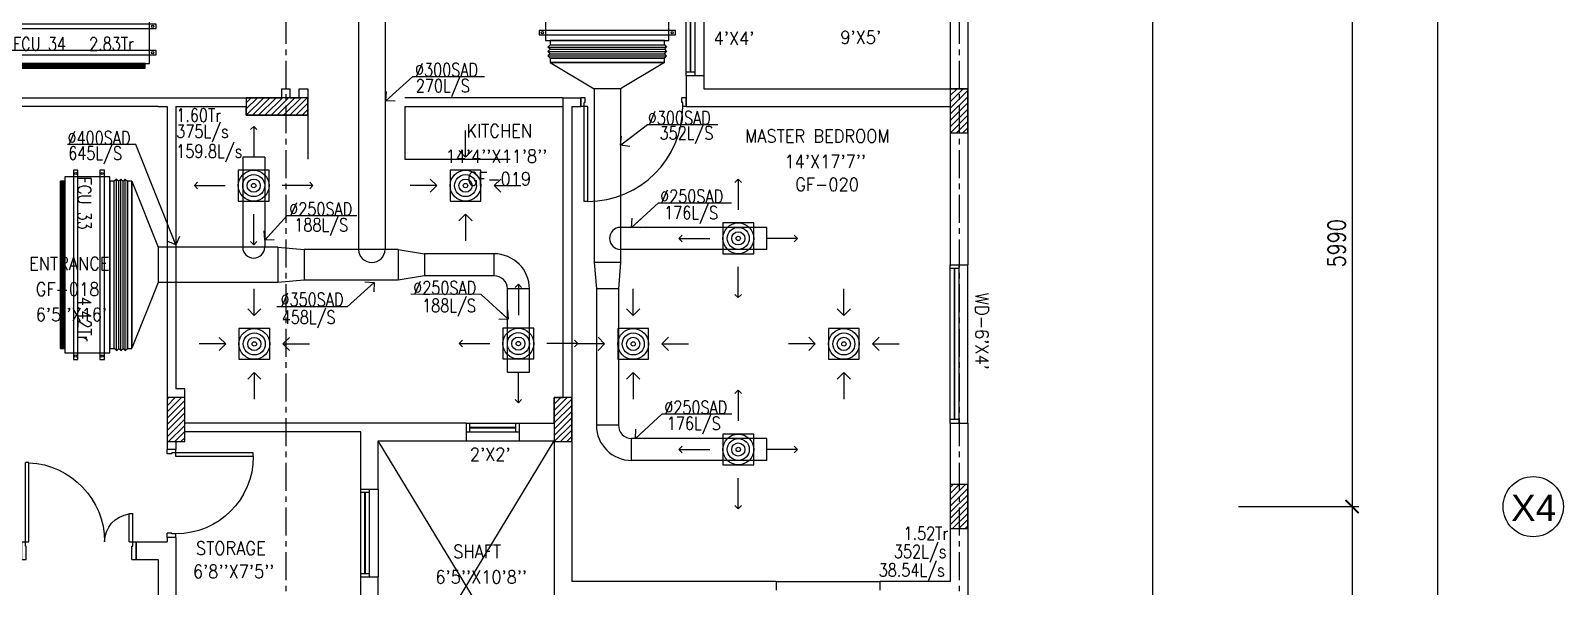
# Model space of a CAD drawing. Header units: millimetres. Extents: x -1288794 to 2153086, y -2701644 to -1335282.
# Drawn here: x 865916 to 883334, y -1488675 to -1482356 of the extents above; entities that cross this region are included whole.
import ezdxf
from ezdxf.enums import TextEntityAlignment as Align

# ---------------------------------------------------------------- set-up
doc = ezdxf.new("R2010")
doc.units = ezdxf.units.MM
doc.header["$LTSCALE"] = 100
doc.header["$PDMODE"] = 34
doc.linetypes.add('CENTER', pattern=[50.8, 31.75, -6.35, 6.35, -6.35])
doc.linetypes.add('DASHED2', pattern=[9.525, 6.35, -3.175])
for name, color, linetype in [('A-ANNO-DIMS', 1, 'Continuous'), ('A-ANNO-SYMB', 33, 'Continuous'), ('A-ANNO-TEXT', 8, 'Continuous'), ('A-AREA', 8, 'CENTER'), ('A-DOOR', 4, 'Continuous'), ('A-FLOR-OVHD', 4, 'DASHED2'), ('A-FLOR-SPCL', 8, 'Continuous'), ('A-GLAZ', 5, 'Continuous'), ('A-GRID', 253, 'CENTER'), ('A-WALL-FULL', 8, 'Continuous'), ('AC-SAD', 3, 'Continuous'), ('AC-SAD TEXT', 3, 'Continuous'), ('FCU-AC', 160, 'Continuous'), ('RCD RIGHT', 1, 'Continuous'), ('S-COL- HACT.', 9, 'Continuous'), ('S-COL.', 8, 'Continuous'), ('SCD  RIGHT', 3, 'Continuous')]:
    doc.layers.add(name, color=color, linetype=linetype)
doc.styles.add('ROMANS', font='romans.shx', dxfattribs={"width": 0.8})
doc.styles.add('SANSSERIF', font='sas_____.pfb')
doc.styles.add('SIMPLEX', font='simplex.shx', dxfattribs={"width": 0.8})
doc.dimstyles.new('100 of DIM2', dxfattribs={"dimscale": 0, "dimtxt": 200, "dimasz": 150, "dimexe": 75, "dimexo": 200, "dimgap": 75, "dimtad": 1, "dimdec": 0, "dimrnd": 5, "dimzin": 0, "dimdsep": 46, "dimtxsty": 'ROMANS', "dimblk": 'ARCHTICK', "dimcen": 100, "dimclrd": 94, "dimclre": 94, "dimclrt": 2, "dimadec": 0, "dimazin": 0, "dimtfac": 1, "dimtdec": 0, "dimtofl": 0, "dimtmove": 2, "dimatfit": 3, "dimldrblk": 'OPEN90', "dimfxl": 75, "dimtolj": 1, "dimtzin": 0, "dimarcsym": 0})
pattern_1 = [(45, (1972922.05, -1109556.65), (-35.355339, 35.355339), [])]

# ---------------------------------------------------------------- blocks, each defined once
blk = doc.blocks.new('W-180')
for p, q in [((1800, 100), (0, 100)), ((1800, 0), (0, 0)), ((40, 0), (40, 100)), ((1760, 100), (1760, 0))]:
    blk.add_line(p, q)
at = {"linetype": 'Continuous'}
for p, q in [((1760, 53), (40, 53)), ((1760, 47), (40, 47))]:
    blk.add_line(p, q, dxfattribs=at)
blk = doc.blocks.new('D-130-R')
for p, q in [((1220, 200), (1220, 1100)), ((1220, 1100), (1260, 1100)), ((1260, 200), (1260, 1100)), ((80, 520), (40, 520)), ((40, 200), (40, 520)), ((80, 200), (80, 520)), ((0, 0), (0, 200)), ((80, 200), (0, 200)), ((40, 150), (40, 200)), ((1300, 200), (1220, 200)), ((1260, 150), (1260, 200)), ((1300, 0), (1300, 200)), ((50, 0), (0, 0)), ((50, 150), (40, 150)), ((50, 0), (50, 150)), ((1260, 150), (1250, 150)), ((1250, 0), (1250, 150)), ((1300, 0), (1250, 0))]:
    blk.add_line(p, q)
for centre, radius, start, end in [((1260, 200), 900, 92.5473, 180), ((40, 200), 320, 0, 82.8192)]:
    blk.add_arc(centre, radius, start, end)
blk = doc.blocks.new('D-100-R1')
for p, q in [((-80, 980), (-80, 100)), ((-80, 980), (-40, 980)), ((-40, 980), (-40, 55)), ((-1000, 100), (-1000, 0)), ((-1000, 100), (-960, 100)), ((-960, 100), (-960, 55)), ((-960, 55), (-950, 55)), ((-950, 55), (-950, 0)), ((-80, 100), (0, 100)), ((-50, 55), (-50, 0)), ((-50, 55), (-40, 55)), ((-50, 0), (0, 0)), ((0, 100), (0, 0)), ((-1000, 0), (-950, 0))]:
    blk.add_line(p, q)
at = {"linetype": 'Continuous'}
blk.add_arc((-80, 100), 880, 90, 180, dxfattribs=at)
blk = doc.blocks.new('W-100')
for p, q in [((1000, 100), (0, 100)), ((1000, 0), (0, 0)), ((40, 0), (40, 100)), ((960, 100), (960, 0))]:
    blk.add_line(p, q)
at = {"linetype": 'Continuous'}
for p, q in [((960, 53), (40, 53)), ((960, 47), (40, 47))]:
    blk.add_line(p, q, dxfattribs=at)
blk = doc.blocks.new('W-120')
for p, q in [((1200, 100), (0, 100)), ((1200, 0), (0, 0)), ((40, 0), (40, 100)), ((1160, 100), (1160, 0))]:
    blk.add_line(p, q)
at = {"linetype": 'Continuous'}
for p, q in [((1160, 53), (40, 53)), ((1160, 47), (40, 47))]:
    blk.add_line(p, q, dxfattribs=at)
blk = doc.blocks.new('D-120-R1')
for p, q in [((-80, 1180), (-40, 1180)), ((-80, 1180), (-80, 100)), ((-40, 1180), (-40, 55)), ((-1200, 100), (-1160, 100)), ((-1200, 100), (-1200, 0)), ((-1160, 100), (-1160, 55)), ((-1160, 55), (-1150, 55)), ((-1150, 55), (-1150, 0)), ((-80, 100), (0, 100)), ((-50, 55), (-40, 55)), ((-50, 55), (-50, 0)), ((-50, 0), (0, 0)), ((0, 100), (0, 0)), ((-1200, 0), (-1150, 0))]:
    blk.add_line(p, q)
at = {"linetype": 'Continuous'}
blk.add_arc((-80, 100), 1080, 90, 180, dxfattribs=at)
blk = doc.blocks.new('_ArchTick')
at = {"color": 0, "linetype": 'ByBlock', "const_width": 0.15}
blk.add_lwpolyline([(-0.5, -0.5), (0.5, 0.5)], dxfattribs=at)
blk = doc.blocks.new('*D526')
at = {"layer": 'A-ANNO-DIMS', "color": 94, "lineweight": -2, "ltscale": 3, "transparency": 16777216}
for p, q in [((879750, -1473969), (881980, -1473969)), ((881905, -1473969), (881905, -1509169)), ((879750, -1509169), (881980, -1509169))]:
    blk.add_line(p, q, dxfattribs=at)
at = {"layer": 'Defpoints', "color": 0, "ltscale": 3, "transparency": 16777216}
for p in [(879550, -1473969), (879550, -1509169), (881905, -1509169)]:
    blk.add_point(p, dxfattribs=at)
at = {"layer": 'A-ANNO-DIMS', "color": 94, "lineweight": -2, "ltscale": 3, "transparency": 16777216, "xscale": 150, "yscale": 150, "zscale": 150}
for p, rotation in [((881905, -1473969), 90), ((881905, -1509169), 270)]:
    blk.add_blockref('_ArchTick', p, dxfattribs=dict(at, rotation=rotation))
at = {"layer": 'A-ANNO-DIMS', "color": 2, "ltscale": 3, "transparency": 16777216, "insert": (881730, -1491569), "char_height": 200, "attachment_point": 5, "rotation": 90, "style": 'ROMANS'}
blk.add_mtext('\\A1;35200', dxfattribs=at)
blk = doc.blocks.new('_Open90')
at = {"color": 0, "linetype": 'ByBlock', "lineweight": -2}
for p, q in [((0, 0), (-1, 0)), ((-0.5, 0.5), (0, 0)), ((0, 0), (-0.5, -0.5))]:
    blk.add_line(p, q, dxfattribs=at)
blk = doc.blocks.new('*D529')
at = {"layer": 'A-ANNO-DIMS', "color": 94, "lineweight": -2, "ltscale": 3, "transparency": 16777216}
for p, q in [((879641, -1481779), (881008, -1481779)), ((880933, -1481779), (880933, -1487769)), ((879641, -1487769), (881008, -1487769))]:
    blk.add_line(p, q, dxfattribs=at)
at = {"layer": 'Defpoints', "color": 0, "ltscale": 3, "transparency": 16777216}
for p in [(879441, -1481779), (879441, -1487769), (880933, -1487769)]:
    blk.add_point(p, dxfattribs=at)
at = {"layer": 'A-ANNO-DIMS', "color": 94, "lineweight": -2, "ltscale": 3, "transparency": 16777216, "xscale": 150, "yscale": 150, "zscale": 150}
for p, rotation in [((880933, -1481779), 90), ((880933, -1487769), 270)]:
    blk.add_blockref('_ArchTick', p, dxfattribs=dict(at, rotation=rotation))
at = {"layer": 'A-ANNO-DIMS', "color": 2, "ltscale": 3, "transparency": 16777216, "insert": (880758, -1484774), "char_height": 200, "attachment_point": 5, "rotation": 90, "style": 'ROMANS'}
blk.add_mtext('\\A1;5990', dxfattribs=at)
blk = doc.blocks.new('*D530')
at = {"layer": 'A-ANNO-DIMS', "color": 94, "lineweight": -2, "ltscale": 3, "transparency": 16777216}
for p, q in [((879641, -1487769), (881008, -1487769)), ((880933, -1487769), (880933, -1491569)), ((879641, -1491569), (881008, -1491569))]:
    blk.add_line(p, q, dxfattribs=at)
at = {"layer": 'Defpoints', "color": 0, "ltscale": 3, "transparency": 16777216}
for p in [(879441, -1487769), (879441, -1491569), (880933, -1491569)]:
    blk.add_point(p, dxfattribs=at)
at = {"layer": 'A-ANNO-DIMS', "color": 94, "lineweight": -2, "ltscale": 3, "transparency": 16777216, "xscale": 150, "yscale": 150, "zscale": 150}
for p, rotation in [((880933, -1487769), 90), ((880933, -1491569), 270)]:
    blk.add_blockref('_ArchTick', p, dxfattribs=dict(at, rotation=rotation))
at = {"layer": 'A-ANNO-DIMS', "color": 2, "ltscale": 3, "transparency": 16777216, "insert": (880758, -1489669), "char_height": 200, "attachment_point": 5, "rotation": 90, "style": 'ROMANS'}
blk.add_mtext('\\A1;3800', dxfattribs=at)
blk = doc.blocks.new('W-60')
for p, q in [((600, 100), (0, 100)), ((600, 0), (0, 0)), ((40, 0), (40, 100)), ((560, 100), (560, 0))]:
    blk.add_line(p, q)
at = {"linetype": 'Continuous'}
for p, q in [((560, 53), (40, 53)), ((560, 47), (40, 47))]:
    blk.add_line(p, q, dxfattribs=at)
blk = doc.blocks.new('fcu 2.5 tr')
h = blk.add_hatch()
h.set_pattern_fill('NET', color=3)
h.paths.add_polyline_path([(83172, -1587743), (81672, -1587743), (81672, -1587793), (83172, -1587793)])
at = {"layer": 'FCU-AC'}
for p, q in [((81672, -1587030), (81647, -1587055)), ((83172, -1587030), (81672, -1587030)), ((83197, -1587055), (83172, -1587030)), ((83197, -1587055), (81647, -1587055)), ((81672, -1587080), (81647, -1587055)), ((81672, -1587080), (81647, -1587105)), ((83197, -1587105), (81647, -1587105)), ((81672, -1587130), (81647, -1587105)), ((81672, -1587130), (81647, -1587155)), ((83197, -1587155), (81647, -1587155)), ((81672, -1587180), (81647, -1587155)), ((83172, -1587080), (81672, -1587080)), ((83172, -1587080), (81672, -1587080)), ((83172, -1587130), (81672, -1587130)), ((83172, -1587130), (81672, -1587130)), ((83197, -1587055), (83172, -1587080)), ((83197, -1587105), (83172, -1587080)), ((83197, -1587105), (83172, -1587130)), ((83197, -1587155), (83172, -1587130)), ((83197, -1587155), (83172, -1587180))]:
    blk.add_line(p, q, dxfattribs=at)
at = {"layer": 'FCU-AC', "color": 1}
for p, q in [((83172, -1586980), (81672, -1586980)), ((81672, -1586980), (81672, -1587030)), ((81672, -1587030), (83172, -1587030)), ((83172, -1587030), (83172, -1586980)), ((83172, -1587180), (81672, -1587180)), ((81672, -1587180), (81672, -1587230)), ((83172, -1587230), (83172, -1587180)), ((81672, -1587230), (83172, -1587230))]:
    blk.add_line(p, q, dxfattribs=at)
at = {"layer": 'FCU-AC', "color": 6}
for points in [[(81547, -1587343), (83297, -1587343), (83297, -1587293), (81547, -1587293)], [(81547, -1587643), (83297, -1587643), (83297, -1587593), (81547, -1587593)]]:
    blk.add_lwpolyline(points, close=True, dxfattribs=at)
at = {"layer": 'FCU-AC'}
blk.add_lwpolyline([(81622, -1587743), (83222, -1587743), (83222, -1587230), (81622, -1587230)], close=True, dxfattribs=at)
at = {"layer": 'FCU-AC', "color": 3}
blk.add_lwpolyline([(81672, -1587793), (83172, -1587793), (83172, -1587743), (81672, -1587743)], close=True, dxfattribs=at)
at = {"layer": 'FCU-AC', "color": 6}
for centre in [(81584, -1587318), (83259, -1587318), (81584, -1587618), (83259, -1587618)]:
    blk.add_circle(centre, 12.5, dxfattribs=at)
blk = doc.blocks.new('fcu 3.5 tr')
at = {"layer": 'FCU-AC'}
h = blk.add_hatch(dxfattribs=at)
h.set_pattern_fill('NET', color=3)
h.paths.add_polyline_path([(100970, -1580238), (99070, -1580238), (99070, -1580288), (100970, -1580288)])
for p, q in [((99045, -1579550), (99070, -1579525)), ((100995, -1579550), (99045, -1579550)), ((99045, -1579550), (99070, -1579575)), ((100970, -1579525), (99070, -1579525)), ((100995, -1579550), (100970, -1579525)), ((100995, -1579550), (100970, -1579575)), ((99045, -1579600), (99070, -1579575)), ((100995, -1579600), (99045, -1579600)), ((99045, -1579600), (99070, -1579625)), ((99045, -1579650), (99070, -1579625)), ((100995, -1579650), (99045, -1579650)), ((99045, -1579650), (99070, -1579675)), ((100970, -1579575), (99070, -1579575)), ((100970, -1579575), (99070, -1579575)), ((100970, -1579625), (99070, -1579625)), ((100970, -1579625), (99070, -1579625)), ((100995, -1579600), (100970, -1579575)), ((100995, -1579600), (100970, -1579625)), ((100995, -1579650), (100970, -1579625)), ((100995, -1579650), (100970, -1579675))]:
    blk.add_line(p, q, dxfattribs=at)
at = {"layer": 'FCU-AC', "color": 1}
for p, q in [((100970, -1579475), (99070, -1579475)), ((99070, -1579475), (99070, -1579525)), ((99070, -1579525), (100970, -1579525)), ((100970, -1579525), (100970, -1579475)), ((100970, -1579675), (99070, -1579675)), ((99070, -1579675), (99070, -1579725)), ((99070, -1579725), (100970, -1579725)), ((100970, -1579725), (100970, -1579675))]:
    blk.add_line(p, q, dxfattribs=at)
at = {"layer": 'FCU-AC'}
blk.add_lwpolyline([(99020, -1580238), (101020, -1580238), (101020, -1579725), (99020, -1579725)], close=True, dxfattribs=at)
at = {"layer": 'FCU-AC', "color": 6}
for points in [[(98945, -1579838), (101095, -1579838), (101095, -1579788), (98945, -1579788)], [(98945, -1580138), (101095, -1580138), (101095, -1580088), (98945, -1580088)]]:
    blk.add_lwpolyline(points, close=True, dxfattribs=at)
at = {"layer": 'FCU-AC', "color": 3}
blk.add_lwpolyline([(99070, -1580288), (100970, -1580288), (100970, -1580238), (99070, -1580238)], close=True, dxfattribs=at)
at = {"layer": 'FCU-AC', "color": 6}
for centre in [(98982, -1579813), (101057, -1579813), (98982, -1580113), (101057, -1580113)]:
    blk.add_circle(centre, 12.5, dxfattribs=at)
blk = doc.blocks.new('fcu 2 tr')
h = blk.add_hatch()
h.set_pattern_fill('NET', color=3)
h.paths.add_polyline_path([(80954, -1588493), (79654, -1588493), (79654, -1588543), (80954, -1588543)])
at = {"layer": 'FCU-AC', "color": 1}
for p, q in [((80954, -1587730), (79654, -1587730)), ((79654, -1587730), (79654, -1587780)), ((80954, -1587780), (80954, -1587730)), ((79654, -1587780), (80954, -1587780)), ((80954, -1587930), (79654, -1587930)), ((79654, -1587930), (79654, -1587980)), ((79654, -1587980), (80954, -1587980)), ((80954, -1587980), (80954, -1587930))]:
    blk.add_line(p, q, dxfattribs=at)
at = {"layer": 'FCU-AC'}
for p, q in [((79654, -1587780), (79629, -1587805)), ((80979, -1587805), (79629, -1587805)), ((79654, -1587830), (79629, -1587805)), ((79654, -1587830), (79629, -1587855)), ((80979, -1587855), (79629, -1587855)), ((79654, -1587880), (79629, -1587855)), ((79654, -1587880), (79629, -1587905)), ((80979, -1587905), (79629, -1587905)), ((79654, -1587930), (79629, -1587905)), ((80954, -1587780), (79654, -1587780)), ((80954, -1587830), (79654, -1587830)), ((80954, -1587830), (79654, -1587830)), ((80954, -1587880), (79654, -1587880)), ((80954, -1587880), (79654, -1587880)), ((80954, -1587780), (80979, -1587805)), ((80954, -1587830), (80979, -1587805)), ((80954, -1587830), (80979, -1587855)), ((80954, -1587880), (80979, -1587855)), ((80954, -1587880), (80979, -1587905)), ((80954, -1587930), (80979, -1587905))]:
    blk.add_line(p, q, dxfattribs=at)
at = {"layer": 'FCU-AC', "color": 6}
for points in [[(79529, -1588093), (81079, -1588093), (81079, -1588043), (79529, -1588043)], [(79529, -1588393), (81079, -1588393), (81079, -1588343), (79529, -1588343)]]:
    blk.add_lwpolyline(points, close=True, dxfattribs=at)
at = {"layer": 'FCU-AC'}
blk.add_lwpolyline([(79604, -1588493), (81004, -1588493), (81004, -1587980), (79604, -1587980)], close=True, dxfattribs=at)
at = {"layer": 'FCU-AC', "color": 3}
blk.add_lwpolyline([(79654, -1588543), (80954, -1588543), (80954, -1588493), (79654, -1588493)], close=True, dxfattribs=at)
at = {"layer": 'FCU-AC', "color": 6}
for centre in [(79566, -1588068), (81041, -1588068), (79566, -1588368), (81041, -1588368)]:
    blk.add_circle(centre, 12.5, dxfattribs=at)
blk = doc.blocks.new('abcd')
at = {"layer": 'SCD  RIGHT'}
blk.add_lwpolyline([(558555, -1481705), (558905, -1481705), (558905, -1481355), (558555, -1481355)], close=True, dxfattribs=at)
for radius in [175, 125, 75, 25]:
    blk.add_circle((558730, -1481530), radius, dxfattribs=at)
for points in [[(558730, -1480856), (558730, -1481205)], [(558056, -1481530), (558405, -1481530)], [(559404, -1481530), (559055, -1481530)], [(558730, -1482204), (558730, -1481855)]]:
    blk.add_leader(points, dimstyle='100 of DIM2', override={"dimscale": 1, "dimasz": 75, "dimtad": 0, "dimclrd": 3, "dimfxl": 0.2}, dxfattribs=at)
blk = doc.blocks.new('cdcdcd')
at = {"layer": 'RCD RIGHT'}
blk.add_lwpolyline([(-175, -175), (175, -175), (175, 175), (-175, 175)], close=True, dxfattribs=at)
for radius in [175, 125, 75, 25]:
    blk.add_circle((0, 0), radius, dxfattribs=at)
for points in [[(0, 325), (0, 628)], [(-325, 0), (-628, 0)], [(325, 0), (628, 0)], [(0, -325), (0, -628)]]:
    blk.add_leader(points, dimstyle='100 of DIM2', override={"dimscale": 1, "dimtad": 0, "dimcen": 150, "dimclrd": 256, "dimclre": 256, "dimfxl": 0.2}, dxfattribs=at)

msp = doc.modelspace()

# ---------------------------------------------------------------- hatches: boundary and pattern name
at = {"layer": 'S-COL- HACT.', "linetype": 'Continuous', "ltscale": 3}
h = msp.add_hatch(dxfattribs=at)
h.set_pattern_fill('ANSI31', color=256, scale=400, style=0)
h.set_pattern_definition(pattern_1)
h.paths.add_polyline_path([(876366.9, -1483018.6), (876366.9, -1483518.6), (876566.9, -1483518.6), (876566.9, -1483018.6)])
h = msp.add_hatch(dxfattribs=at)
h.set_pattern_fill('ANSI31', color=256, scale=400, style=0)
h.set_pattern_definition(pattern_1)
h.paths.add_polyline_path([(868366.9, -1483318.6), (869066.9, -1483318.6), (869066.9, -1483118.6), (868366.9, -1483118.6)])
h = msp.add_hatch(dxfattribs=at)
h.set_pattern_fill('ANSI31', color=256, scale=400, style=0)
h.set_pattern_definition(pattern_1)
h.paths.add_polyline_path([(867466.9, -1486529.4), (867466.9, -1487029.4), (867666.9, -1487029.4), (867666.9, -1486529.4)])
h = msp.add_hatch(dxfattribs=at)
h.set_pattern_fill('ANSI31', color=256, scale=400, style=0)
h.set_pattern_definition(pattern_1)
h.paths.add_polyline_path([(871866.9, -1486529.4), (871866.9, -1487029.4), (872066.9, -1487029.4), (872066.9, -1486529.4)])
h = msp.add_hatch(dxfattribs=at)
h.set_pattern_fill('ANSI31', color=256, scale=400, style=0)
h.set_pattern_definition(pattern_1)
h.paths.add_polyline_path([(876366.9, -1487518.6), (876366.9, -1488018.6), (876566.9, -1488018.6), (876566.9, -1487518.6)])

# ---------------------------------------------------------------- linework, layer by layer
at = {"layer": 'A-ANNO-SYMB', "ltscale": 3}
msp.add_circle((882991.4, -1487768.6), 342.2, dxfattribs=at)
at = {"layer": 'A-AREA', "ltscale": 15}
msp.add_line((878666.9, -1512568.6), (878666.9, -1469568.6), dxfattribs=at)
at = {"layer": 'A-FLOR-OVHD', "linetype": 'Continuous', "ltscale": 3}
for p, q in [((865566.9, -1483118.6), (867366.9, -1483118.6)), ((867366.9, -1483218.6), (865566.9, -1483218.6)), ((874387.7, -1488618.6), (875566.9, -1488618.6))]:
    msp.add_line(p, q, dxfattribs=at)
at = {"layer": 'A-FLOR-SPCL', "ltscale": 3}
for p, q in [((876366.9, -1481518.6), (876366.9, -1483018.6)), ((876566.9, -1481518.6), (876566.9, -1483018.6)), ((869066.9, -1483218.6), (869066.9, -1483818.6)), ((870166.9, -1483218.6), (871966.9, -1483218.6)), ((870166.9, -1483218.6), (870166.9, -1483818.6)), ((870166.9, -1483818.6), (871366.9, -1483818.6)), ((869866.9, -1490318.6), (871866.9, -1487018.6)), ((871866.9, -1490318.6), (869866.9, -1487018.6))]:
    msp.add_line(p, q, dxfattribs=at)
at = {"layer": 'A-GLAZ', "ltscale": 3}
for p, q in [((873566.9, -1481668.6), (873566.9, -1482868.6)), ((876566.9, -1486818.6), (876566.9, -1485018.6)), ((870866.9, -1487018.6), (871466.9, -1487018.6)), ((869866.9, -1487568.6), (869866.9, -1488568.6))]:
    msp.add_line(p, q, dxfattribs=at)
at = {"layer": 'A-GRID', "ltscale": 0.1}
for p, q in [((868816.9, -1466442.6), (868816.9, -1514577)), ((876466.9, -1466442.6), (876466.9, -1514577))]:
    msp.add_line(p, q, dxfattribs=at)
at = {"layer": 'A-WALL-FULL', "ltscale": 3}
for p, q in [((873366.9, -1482868.6), (873366.9, -1483218.6)), ((873566.9, -1482868.6), (873366.9, -1482868.6)), ((873566.9, -1482868.6), (873566.9, -1483018.6)), ((868766.9, -1483018.6), (868766.9, -1483118.6)), ((868766.9, -1483018.6), (868866.9, -1483018.6)), ((868866.9, -1483118.6), (868866.9, -1483018.6)), ((868966.9, -1483118.6), (868966.9, -1483018.6)), ((868966.9, -1483018.6), (869066.9, -1483018.6)), ((869066.9, -1483018.6), (869066.9, -1483218.6)), ((873566.9, -1483018.6), (876566.9, -1483018.6)), ((876566.9, -1483018.6), (876566.9, -1485018.6)), ((867366.9, -1483118.6), (868766.9, -1483118.6)), ((867366.9, -1483218.6), (867466.9, -1483218.6)), ((867466.9, -1483218.6), (867466.9, -1487118.6)), ((867566.9, -1483218.6), (867566.9, -1486429.4)), ((867566.9, -1483218.6), (868366.9, -1483218.6)), ((868866.9, -1483118.6), (868966.9, -1483118.6)), ((871965.4, -1483118.6), (870166.9, -1483118.6)), ((871966.9, -1483118.6), (872166.9, -1483118.6)), ((871966.9, -1486529.4), (871966.9, -1483118.6)), ((872066.9, -1483218.6), (872066.9, -1488618.6)), ((872066.9, -1483218.6), (872166.9, -1483218.6)), ((872166.9, -1483118.6), (872166.9, -1483218.6)), ((872166.9, -1483218.6), (872166.9, -1483218.6)), ((873366.9, -1483218.6), (876366.9, -1483218.6)), ((876366.9, -1483218.6), (876366.9, -1485018.6)), ((876366.9, -1485018.6), (876566.9, -1485018.6)), ((869666.9, -1486818.6), (867666.9, -1486818.6)), ((870866.9, -1486818.6), (869666.9, -1486818.6)), ((870866.9, -1486818.6), (870866.9, -1487018.6)), ((871466.9, -1486818.6), (871866.9, -1486818.6)), ((871466.9, -1486818.6), (871466.9, -1487018.6)), ((876366.9, -1486818.6), (876366.9, -1488618.6)), ((876366.9, -1486818.6), (876566.9, -1486818.6)), ((876566.9, -1486818.6), (876566.9, -1490277)), ((867566.9, -1487029.4), (867566.9, -1487118.6)), ((867566.9, -1487029.4), (867666.9, -1487029.4)), ((869666.9, -1486918.6), (867666.9, -1486918.6)), ((867666.9, -1487029.4), (867666.9, -1486918.6)), ((869666.9, -1487568.6), (869666.9, -1486918.6)), ((869866.9, -1487018.6), (870866.9, -1487018.6)), ((869866.9, -1487568.6), (869866.9, -1487018.6)), ((871466.9, -1487018.6), (871866.9, -1487018.6)), ((871866.9, -1487018.6), (871866.9, -1489018.6)), ((867566.9, -1487118.6), (867466.9, -1487118.6)), ((869666.9, -1487568.6), (869866.9, -1487568.6)), ((867466.9, -1488118.6), (867466.9, -1488168.6)), ((867566.9, -1488118.6), (867466.9, -1488118.6)), ((867566.9, -1488118.6), (867566.9, -1489218.6)), ((867116.9, -1488168.6), (867466.9, -1488168.6)), ((867116.9, -1488168.6), (867116.9, -1488368.6)), ((867116.9, -1488368.6), (867366.9, -1488368.6)), ((867366.9, -1488368.6), (867366.9, -1490568.6)), ((869666.9, -1489218.6), (869666.9, -1488568.6)), ((869666.9, -1488568.6), (869866.9, -1488568.6)), ((869866.9, -1489511.8), (869866.9, -1488568.6)), ((874387.7, -1488618.6), (872066.9, -1488618.6)), ((874387.7, -1488618.6), (874387.7, -1488718.6)), ((875566.9, -1488618.6), (875566.9, -1488718.6)), ((876366.9, -1488618.6), (875566.9, -1488618.6))]:
    msp.add_line(p, q, dxfattribs=at)
at = {"layer": 'A-WALL-FULL', "linetype": 'Continuous', "ltscale": 3}
for p, q in [((868366.9, -1483318.6), (868366.9, -1483218.6)), ((869066.9, -1483118.6), (869066.9, -1483318.6)), ((869066.9, -1483318.6), (868366.9, -1483318.6)), ((867666.9, -1486429.4), (867566.9, -1486429.4)), ((867666.9, -1486818.6), (867666.9, -1486429.4)), ((871866.9, -1486818.6), (871866.9, -1486529.4)), ((871866.9, -1486529.4), (871966.9, -1486529.4))]:
    msp.add_line(p, q, dxfattribs=at)
at = {"layer": 'AC-SAD'}
for p, q in [((869643.7, -1481319), (869643.4, -1484843.6)), ((869943.6, -1481319), (869943.4, -1484843.7)), ((873119, -1482718.6), (871819, -1482718.6)), ((871819, -1482718.6), (872319.1, -1483018.6)), ((873119, -1482718.6), (872619.1, -1483018.6)), ((872619.1, -1483018.6), (872319.1, -1483018.6)), ((872319.1, -1483018.6), (872319.8, -1484993.9)), ((872619.1, -1483018.6), (872619.8, -1484993.8)), ((868326.2, -1483793.6), (868326.2, -1484818.6)), ((868576.2, -1483793.6), (868326.2, -1483793.6)), ((868576.2, -1483793.6), (868576.2, -1484818.6)), ((867066.9, -1484068.6), (867066.9, -1485968.6)), ((867066.9, -1484068.6), (867366.9, -1484818.6)), ((874282.5, -1484593.2), (872619.7, -1484593.8)), ((874282.6, -1484843.2), (874282.5, -1484593.2)), ((867366.9, -1484818.6), (867366.9, -1485218.6)), ((868726.2, -1484818.6), (867366.9, -1484818.6)), ((868726.2, -1484818.6), (868726.2, -1485218.6)), ((868726.2, -1484818.6), (869026.2, -1484843.6)), ((869026.2, -1484843.6), (869026.2, -1485193.6)), ((870093.4, -1484843.6), (869026.2, -1484843.6)), ((870093.4, -1484843.6), (870093.4, -1485193.6)), ((870093.4, -1484843.6), (870393.4, -1484893.6)), ((870393.4, -1484893.6), (870393.4, -1485143.6)), ((871184, -1484893.6), (870393.4, -1484893.6)), ((871184, -1485143.6), (871184, -1484893.6)), ((874282.6, -1484843.2), (872619.8, -1484843.8)), ((870393.4, -1485143.6), (870093.4, -1485193.6)), ((871184, -1485143.6), (870393.4, -1485143.6)), ((872619.8, -1484993.8), (872319.8, -1484993.9)), ((872319.8, -1484993.9), (872344.9, -1485293.9)), ((872619.8, -1484993.8), (872594.9, -1485293.8)), ((867366.9, -1485218.6), (867066.9, -1485968.6)), ((868726.2, -1485218.6), (867366.9, -1485218.6)), ((869026.2, -1485193.6), (868726.2, -1485218.6)), ((870093.4, -1485193.6), (869026.2, -1485193.6)), ((871334, -1486239.9), (871334, -1485293.6)), ((871584, -1485293.6, 0), (871334, -1485293.6)), ((871584, -1486239.9), (871584, -1485293.6)), ((872594.9, -1485293.8), (872344.9, -1485293.9)), ((872344.9, -1485293.9), (872345.5, -1486843.4)), ((872594.9, -1485293.8), (872595.5, -1486843.3)), ((871334, -1486239.9), (871584, -1486239.9)), ((872595.5, -1486843.3), (872345.5, -1486843.4)), ((874282.6, -1486993.2), (872745.5, -1486993.2)), ((872745.5, -1487243.2), (872745.5, -1486993.2)), ((874282.6, -1487243.2), (874282.6, -1486993.2)), ((874282.6, -1487243.2), (872745.5, -1487243.2))]:
    msp.add_line(p, q, dxfattribs=at)
for centre, radius, start, end in [((872619.7, -1484718.8, 0), 125, 90.0213, 270.0213), ((868451.2, -1484818.6, 0), 125, 180, 0), ((869793.4, -1484843.6), 150, 179.99573, 359.99573), ((871184, -1485293.6, 0), 400, 0, 90), ((871184, -1485293.6, 0), 150, 0, 90), ((872745.5, -1486843.2), 400, 180.0213, 270), ((872745.5, -1486843.2), 150, 180.0213, 270)]:
    msp.add_arc(centre, radius, start, end, dxfattribs=at)
at = {"layer": 'S-COL.', "linetype": 'Continuous', "ltscale": 3}
for p, q in [((868366.9, -1483118.6), (868366.9, -1483318.6)), ((869066.9, -1483318.6), (869066.9, -1483118.6)), ((868366.9, -1483318.6), (869066.9, -1483318.6))]:
    msp.add_line(p, q, dxfattribs=at)
for points in [[(876366.9, -1483018.6), (876366.9, -1483518.6), (876566.9, -1483518.6), (876566.9, -1483018.6)], [(876366.9, -1483018.6), (876366.9, -1483518.6), (876566.9, -1483518.6), (876566.9, -1483018.6)], [(876366.9, -1483018.6), (876366.9, -1483518.6), (876566.9, -1483518.6), (876566.9, -1483018.6)], [(868366.9, -1483318.6), (869066.9, -1483318.6), (869066.9, -1483118.6), (868366.9, -1483118.6)], [(868366.9, -1483318.6), (869066.9, -1483318.6), (869066.9, -1483118.6), (868366.9, -1483118.6)], [(867466.9, -1486529.4), (867466.9, -1487029.4), (867666.9, -1487029.4), (867666.9, -1486529.4)], [(867466.9, -1486529.4), (867466.9, -1487029.4), (867666.9, -1487029.4), (867666.9, -1486529.4)], [(867466.9, -1486529.4), (867466.9, -1487029.4), (867666.9, -1487029.4), (867666.9, -1486529.4)], [(871866.9, -1486529.4), (871866.9, -1487029.4), (872066.9, -1487029.4), (872066.9, -1486529.4)], [(871866.9, -1486529.4), (871866.9, -1487029.4), (872066.9, -1487029.4), (872066.9, -1486529.4)], [(871866.9, -1486529.4), (871866.9, -1487029.4), (872066.9, -1487029.4), (872066.9, -1486529.4)], [(876366.9, -1487518.6), (876366.9, -1488018.6), (876566.9, -1488018.6), (876566.9, -1487518.6)], [(876366.9, -1487518.6), (876366.9, -1488018.6), (876566.9, -1488018.6), (876566.9, -1487518.6)], [(876366.9, -1487518.6), (876366.9, -1488018.6), (876566.9, -1488018.6), (876566.9, -1487518.6)]]:
    msp.add_lwpolyline(points, close=True, dxfattribs=at)

# ---------------------------------------------------------------- block references
at = {"layer": 'A-DOOR', "ltscale": 3, "rotation": 180}
msp.add_blockref('D-120-R1', (872166.9, -1483118.6), dxfattribs=at)
at = {"layer": 'A-DOOR', "ltscale": 3, "xscale": -1, "rotation": 270}
msp.add_blockref('D-100-R1', (867466.9, -1487118.6), dxfattribs=at)
at = {"layer": 'A-DOOR', "ltscale": 3, "xscale": -1}
msp.add_blockref('D-130-R', (867116.9, -1488368.6), dxfattribs=at)
at = {"layer": 'A-GLAZ', "ltscale": 3}
for name, p, rotation in [('W-120', (873366.9, -1481668.6), 270), ('W-180', (876366.9, -1485018.6), 270), ('W-60', (871466.9, -1486818.6), 180)]:
    msp.add_blockref(name, p, dxfattribs=dict(at, rotation=rotation))
at = {"layer": 'A-GLAZ', "ltscale": 3, "xscale": -1, "rotation": 90}
msp.add_blockref('W-100', (869766.9, -1487568.6), dxfattribs=at)
at = {"layer": 'FCU-AC', "color": 3}
msp.add_blockref('fcu 2.5 tr', (784045, 105011.4), dxfattribs=at)
at = {"layer": 'FCU-AC', "rotation": 180}
msp.add_blockref('fcu 2 tr', (952772.5, -3070448.6), dxfattribs=at)
at = {"layer": 'FCU-AC', "color": 3, "rotation": 270}
msp.add_blockref('fcu 3.5 tr', (2446541.9, -1384999.1), dxfattribs=at)
at = {"layer": 'RCD RIGHT'}
for p in [(870858.1, -1484118.7), (868458.1, -1485918.7)]:
    msp.add_blockref('cdcdcd', p, dxfattribs=at)
at = {"layer": 'RCD RIGHT', "rotation": 180}
for p in [(872763.9, -1485918.6), (875157.6, -1485918.6)]:
    msp.add_blockref('cdcdcd', p, dxfattribs=at)
at = {"layer": 'SCD  RIGHT'}
for p in [(309720.8, -2588.6), (312728.6, -4384.9)]:
    msp.add_blockref('abcd', p, dxfattribs=at)
at = {"layer": 'SCD  RIGHT', "rotation": 180}
for p in [(1432687.6, -2966248.6), (1432687.6, -2968648.6)]:
    msp.add_blockref('abcd', p, dxfattribs=at)

# ---------------------------------------------------------------- texts
at = {"layer": 'A-ANNO-TEXT', "style": 'ROMANS', "width": 0.9}
for s, p in [("4'X4'", (873677.4, -1482518.2)), ("9'X5'", (875117.6, -1482507.2)), ('KITCHEN', (870867.9, -1483569.6)), ('MASTER BEDROOM', (874035.3, -1483629.6)), ("14'4''X11'8''", (870630.1, -1483860.1)), ("14'X17'7''", (874482.4, -1483920.1)), ('GF-019', (870880, -1484117.3)), ('GF-020', (874605.1, -1484179.4)), ('ENTRANCE', (865898.7, -1485080.4)), ('GF-018', (865974.3, -1485370.2)), ("6'5''X16'", (865974.3, -1485660.2)), ("2'X2'", (870907, -1487249.6)), ('STORAGE', (867795.2, -1488315.7)), ('SHAFT', (870718.3, -1488353.5)), ("6'8''X7'5''", (867760.1, -1488581.3)), ("6'5''X10'8''", (870515.7, -1488644))]:
    msp.add_text(s, height=150, dxfattribs=at).set_placement(p)
msp.add_text("WD-6'X4'", height=150, rotation=270, dxfattribs=at).set_placement((876651.8, -1485339.3))
at = {"layer": 'A-ANNO-TEXT', "style": 'SANSSERIF'}
msp.add_text('X4', height=300, dxfattribs=at).set_placement((882996, -1487933.2), align=Align.CENTER)
at = {"layer": 'AC-SAD TEXT', "style": 'SIMPLEX', "width": 0.8}
for s, p in [('FCU 34', (865716.2, -1482581.6)), ('2.83Tr', (866580.6, -1482581.6)), ('%%C300SAD', (870284.5, -1482876.4)), ('270L/S', (870293.9, -1483057.6)), ('1.60Tr', (867571.5, -1483393.6)), ('375L/s', (867571.2, -1483576.1)), ('%%C400SAD', (866335.1, -1483651.2)), ('645L/S', (866343.5, -1483823.6)), ('159.8L/s', (867571.2, -1483802.8)), ('%%C250SAD', (873069.8, -1484315)), ('%%C250SAD', (868854.6, -1484459.6)), ('188L/S', (868913, -1484640.6)), ('176L/S', (873115.9, -1484501.4)), ('%%C350SAD', (868755.4, -1485489.2)), ('458L/S', (868769.2, -1485690.3)), ('%%C250SAD', (873116.3, -1486715.1)), ('176L/S', (873146.6, -1486896.2)), ('1.52Tr', (875835.6, -1488146.8)), ('352L/s', (875726.8, -1488352.9)), ('38.54L/s', (875553.4, -1488564.3))]:
    msp.add_text(s, height=150, dxfattribs=at).set_placement(p)
for s, rotation, p in [('%%C300SAD', 359.9787, (872929.2, -1483422.4)), ('352L/S', 359.9787, (873063.2, -1483594.7)), ('FCU 33', 270, (866453.9, -1484018.6)), ('%%C250SAD', 359.78844, (870262.9, -1485353.6)), ('4.42Tr', 270, (866453.9, -1485383.2)), ('188L/S', 359.78844, (870364.6, -1485556.1))]:
    msp.add_text(s, height=150, rotation=rotation, dxfattribs=at).set_placement(p)

# ---------------------------------------------------------------- dimensions: what is measured, and where the dimension line sits
at = {"layer": 'A-ANNO-DIMS', "ltscale": 3}
for base, p1, p2, picture, middle in [((881905, -1509168.6), (879549.9, -1473968.6), (879549.9, -1509168.6), '*D526', (881730, -1491568.6)), ((880932.5, -1487768.6), (879441, -1481778.6), (879441, -1487768.6), '*D529', (880757.5, -1484773.6)), ((880932.5, -1491568.6), (879441, -1487768.6), (879441, -1491568.6), '*D530', (880757.5, -1489668.6))]:
    dim = msp.add_linear_dim(base=base, p1=p1, p2=p2, angle=90, dimstyle='100 of DIM2', override={"dimscale": 1}, dxfattribs=at)
    dim.commit()
    dim.dimension.update_dxf_attribs({"geometry": picture, "text_midpoint": middle})

# ---------------------------------------------------------------- leaders
at = {"layer": 'AC-SAD TEXT'}
for points in [[(869953.8, -1483155), (870259, -1482876.4), (871072.4, -1482876.4)], [(872619.2, -1483660), (872924.5, -1483422.4), (873725.9, -1483422.7)], [(867566.9, -1484793.6), (867111.1, -1483651.2), (866335.1, -1483651.2)], [(868576.2, -1484738.1), (868830, -1484459.6), (869621.4, -1484459.6)], [(872746.1, -1484593.6), (873051.3, -1484315), (873880.4, -1484315)], [(869819.8, -1485218.6), (869514.7, -1485497.2), (868715.4, -1485497.2)], [(871341.5, -1485636.2), (871037.3, -1485356.5), (870238.5, -1485353.6)], [(872787.9, -1486993.7), (873093.1, -1486715.1), (873885.5, -1486715.1)]]:
    msp.add_leader(points, dimstyle='100 of DIM2', override={"dimscale": 1, "dimtad": 0, "dimfxl": 0.2}, dxfattribs=at)

doc.saveas('drawing.dxf')
